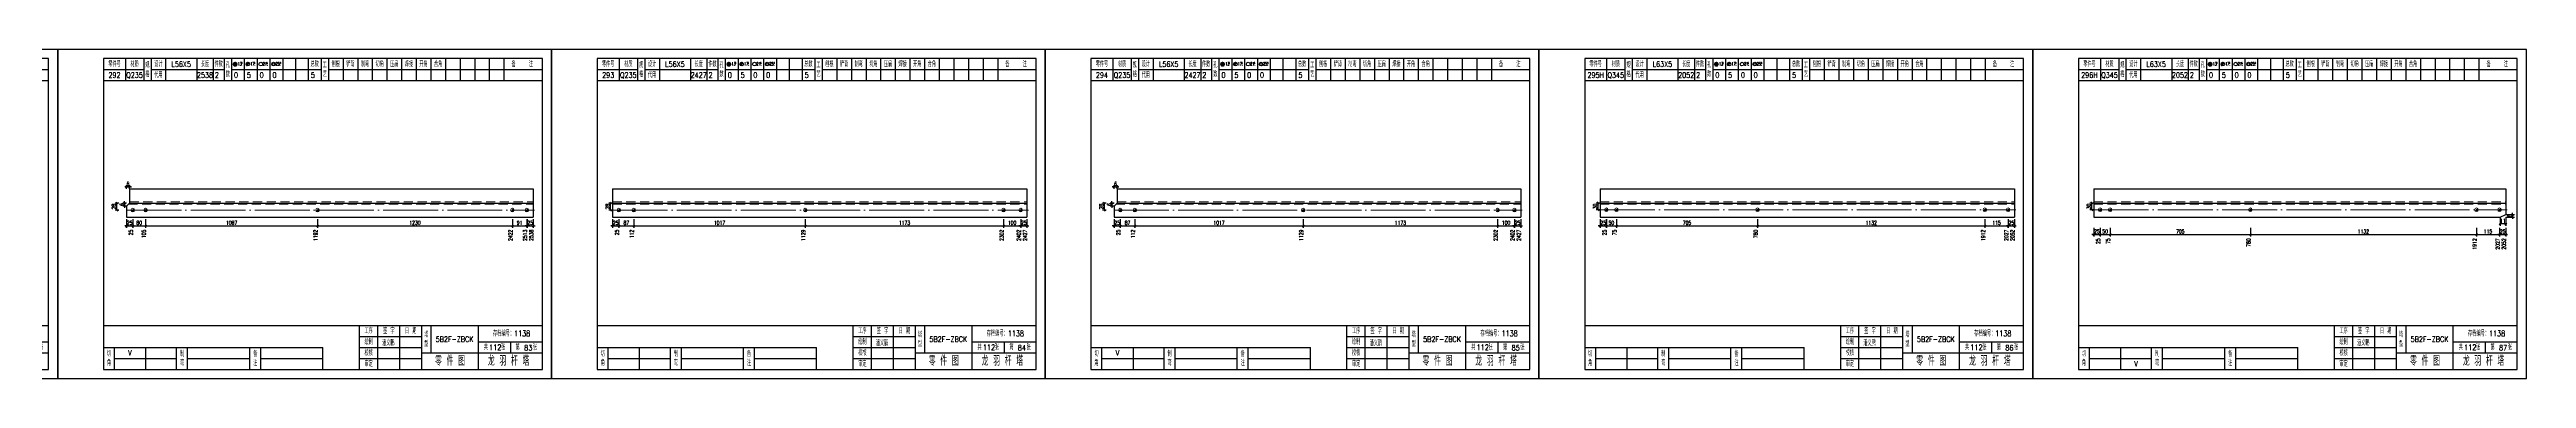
# Model space of a CAD drawing. Header units: millimetres. Extents: x 0 to 30240, y -10896 to -1348.
# Drawn here: x 22135 to 23490, y -2069 to -1889 of the extents above; entities that cross this region are included whole.
import ezdxf
from ezdxf.enums import TextEntityAlignment as Align

# ---------------------------------------------------------------- set-up
doc = ezdxf.new("R2010")
doc.units = ezdxf.units.MM
doc.header["$LTSCALE"] = 20
doc.header["$PDMODE"] = 1
doc.linetypes.add('DASHDOT2X', pattern=[1.75, 1.5, -0.125, 0, -0.125])
doc.linetypes.add('HIDDEN', pattern=[0.375, 0.25, -0.125])
for name, color, linetype, lineweight in [('1', 7, 'Continuous', 25), ('11', 3, 'Continuous', 13), ('2', 1, 'HIDDEN', 13), ('5', 1, 'Continuous', 13), ('7', 2, 'DASHDOT2X', 13)]:
    doc.layers.add(name, color=color, linetype=linetype, lineweight=lineweight)
doc.styles.get("Standard").update_dxf_attribs({"font": 'simplex', "width": 0.7, "bigfont": 'gbhzfs.shx'})
doc.styles.add('SYMBOL_TXT', font='txt.shx', dxfattribs={"width": 0.6})
doc.styles.add('TITLE_TXT', font='simplex.shx', dxfattribs={"width": 0.75, "height": 2.5, "bigfont": 'gbhzfs.shx'})
doc.dimstyles.get("Standard").update_dxf_attribs({"dimtxt": 2.1, "dimasz": 1, "dimexe": 1.05, "dimexo": 0, "dimgap": 0.63, "dimtad": 1, "dimzin": 0, "dimdsep": 46, "dimtxsty": 'standard', "dimblk": 'OBLIQUE', "dimblk1": 'OBLIQUE', "dimblk2": 'OBLIQUE', "dimcen": 0.09, "dimadec": 0, "dimazin": 0, "dimtfac": 1, "dimtdec": 1, "dimtix": 1, "dimtmove": 0, "dimatfit": 3, "dimfxl": 0, "dimtolj": 1, "dimtzin": 0, "dimarcsym": 0})
pattern_1 = [(0, (-3, 0), (0, 0.0125), [])]

# ---------------------------------------------------------------- blocks, each defined once
blk = doc.blocks.new('_Oblique')
at = {"color": 0, "linetype": 'ByBlock', "lineweight": -2}
blk.add_line((-0.5, -0.5), (0.5, 0.5), dxfattribs=at)
blk = doc.blocks.new('*D6264')
at = {"layer": '11', "color": 0, "lineweight": -2}
for p, q in [((23475.6, -1980.7), (23475.6, -1985.5)), ((23478.7, -1984.4), (23475.6, -1984.4)), ((23478.7, -1980.7), (23478.7, -1985.5))]:
    blk.add_line(p, q, dxfattribs=at)
at = {"layer": 'Defpoints', "color": 0}
for p in [(23475.6, -1980.7), (23475.6, -1984.4), (23478.7, -1980.7)]:
    blk.add_point(p, dxfattribs=at)
at = {"layer": '11', "color": 0, "lineweight": -2, "rotation": 180}
blk.add_blockref('_Oblique', (23475.6, -1984.4), dxfattribs=at)
at = {"layer": '11', "color": 0, "lineweight": -2}
blk.add_blockref('_Oblique', (23478.7, -1984.4), dxfattribs=at)
at = {"layer": '11', "color": 0, "insert": (23477.1, -1982.7), "char_height": 2.1, "attachment_point": 5}
blk.add_mtext('\\A1;11', dxfattribs=at)
blk = doc.blocks.new('*D6265')
at = {"layer": '11', "color": 0, "lineweight": -2}
for p, q in [((23478.7, -1979.3), (23483.4, -1979.3)), ((23478.7, -1980.7), (23483.4, -1980.7)), ((23482.4, -1979.3), (23482.4, -1978.3)), ((23482.4, -1979.3), (23482.4, -1980.7)), ((23482.4, -1980.7), (23482.4, -1981.7))]:
    blk.add_line(p, q, dxfattribs=at)
at = {"layer": 'Defpoints', "color": 0}
for p in [(23478.7, -1979.3), (23478.7, -1980.7), (23482.4, -1980.7)]:
    blk.add_point(p, dxfattribs=at)
at = {"layer": '11', "color": 0, "lineweight": -2}
for p, rotation in [((23482.4, -1979.3), 270), ((23482.4, -1980.7), 90)]:
    blk.add_blockref('_Oblique', p, dxfattribs=dict(at, rotation=rotation))
at = {"layer": '11', "color": 0, "insert": (23480.7, -1980), "char_height": 2.1, "attachment_point": 5, "rotation": 90}
blk.add_mtext('\\A1;6', dxfattribs=at)
blk = doc.blocks.new('*D6266')
at = {"layer": '11', "color": 0, "lineweight": -2}
for p, q in [((23475.3, -1990.2), (23474.3, -1990.2)), ((23475.3, -1986.5), (23475.3, -1991.2)), ((23475.3, -1990.2), (23478.7, -1990.2)), ((23478.7, -1986.5), (23478.7, -1991.2)), ((23478.7, -1990.2), (23479.7, -1990.2))]:
    blk.add_line(p, q, dxfattribs=at)
at = {"layer": 'Defpoints', "color": 0}
for p in [(23475.3, -1986.5), (23478.7, -1986.5), (23478.7, -1990.2)]:
    blk.add_point(p, dxfattribs=at)
at = {"layer": '11', "color": 0, "lineweight": -2}
blk.add_blockref('_Oblique', (23475.3, -1990.2), dxfattribs=at)
at = {"layer": '11', "color": 0, "lineweight": -2, "rotation": 180}
blk.add_blockref('_Oblique', (23478.7, -1990.2), dxfattribs=at)
at = {"layer": '11', "color": 0, "insert": (23477, -1988.5), "char_height": 2.1, "attachment_point": 5}
blk.add_mtext('\\A1;25', dxfattribs=at)
blk = doc.blocks.new('*D6271')
at = {"layer": '11', "color": 0, "lineweight": -2}
for p, q in [((23253.4, -1990.2), (23252.4, -1990.2)), ((23253.4, -1986.5), (23253.4, -1991.2)), ((23253.4, -1990.2), (23256.8, -1990.2)), ((23256.8, -1986.5), (23256.8, -1991.2)), ((23256.8, -1990.2), (23257.8, -1990.2))]:
    blk.add_line(p, q, dxfattribs=at)
at = {"layer": 'Defpoints', "color": 0}
for p in [(23253.4, -1986.5), (23256.8, -1986.5), (23256.8, -1990.2)]:
    blk.add_point(p, dxfattribs=at)
at = {"layer": '11', "color": 0, "lineweight": -2}
blk.add_blockref('_Oblique', (23253.4, -1990.2), dxfattribs=at)
at = {"layer": '11', "color": 0, "lineweight": -2, "rotation": 180}
blk.add_blockref('_Oblique', (23256.8, -1990.2), dxfattribs=at)
at = {"layer": '11', "color": 0, "insert": (23255.1, -1988.5), "char_height": 2.1, "attachment_point": 5}
blk.add_mtext('\\A1;25', dxfattribs=at)
blk = doc.blocks.new('M16')
for p, q in [((-0.7, -0.7), (0.7, 0.7)), ((-0.4, 0), (0.4, 0)), ((0, 0.4), (0, -0.4))]:
    blk.add_line(p, q)
blk.add_circle((0, 0), 1)
for radius in [0.8, 0.6, 0.4, 0.2]:
    blk.add_arc((0, 0), radius, 225, 45)
blk = doc.blocks.new('M12_HOLE')
h = blk.add_hatch()
h.set_pattern_fill('LINE', scale=0.1, style=0)
h.set_pattern_definition(pattern_1)
h.paths.add_polyline_path([(-5, 0, 1), (-1, 0, 1)])
at = {"color": 7}
blk.add_circle((-3, 0), 2, dxfattribs=at)
at = {"color": 7, "attachment_point": 1, "style": 'SYMBOL_TXT'}
for s, insert, char_height, width in [('13\\f??|b0|i0|c0|p54;.', (-0.1, 2.1), 3.5, 5.707), ('5', (3.7, 2.3), 1.8, 2.931)]:
    blk.add_mtext(s, dxfattribs=dict(at, insert=insert, char_height=char_height, width=width))
blk = doc.blocks.new('M16_HOLE')
h = blk.add_hatch()
h.set_pattern_fill('LINE', scale=0.1, style=0)
h.set_pattern_definition(pattern_1)
h.paths.add_polyline_path([(-1.6, 1.4, 0.668179), (-5, 0, 0.198912), (-4.4, -1.4)])
at = {"color": 7}
blk.add_circle((-3, 0), 2, dxfattribs=at)
at = {"color": 7, "attachment_point": 1, "style": 'SYMBOL_TXT'}
for s, insert, char_height, width in [('17.', (-0.4, 2.1), 3.5, 6.316), ('5', (3.6, 2.3), 1.8, 1.822)]:
    blk.add_mtext(s, dxfattribs=dict(at, insert=insert, char_height=char_height, width=width))
blk = doc.blocks.new('M20_HOLE')
at = {"color": 7}
blk.add_circle((-3, 0), 2, dxfattribs=at)
at = {"color": 7, "attachment_point": 1, "style": 'SYMBOL_TXT'}
for s, insert, char_height, width in [('21.', (-0.7, 2), 3.5, 6.074), ('5', (3.3, 2), 1.8, 1.458)]:
    blk.add_mtext(s, dxfattribs=dict(at, insert=insert, char_height=char_height, width=width))
blk = doc.blocks.new('M24_HOLE')
at = {"color": 7}
for radius in [2, 1.5]:
    blk.add_circle((-3, 0), radius, dxfattribs=at)
at = {"color": 7, "attachment_point": 1, "style": 'SYMBOL_TXT'}
for s, insert, char_height, width in [('25.', (-0.7, 2.1), 3.5, 2.429), ('5', (3.9, 2.3), 1.8, 1.944)]:
    blk.add_mtext(s, dxfattribs=dict(at, insert=insert, char_height=char_height, width=width))
blk = doc.blocks.new('JgCard')
for p, q in [((270, 180), (0, 180)), ((0, 180), (0, 0)), ((270, 0), (270, 180)), ((265, 175), (25, 175)), ((25, 175), (25, 5)), ((25, 169), (47, 169)), ((25, 163), (265, 163)), ((37, 175), (37, 163)), ((47, 175), (47, 163)), ((51, 175), (51, 163)), ((51, 169), (91, 169)), ((59, 175), (59, 163)), ((76, 175), (76, 163)), ((85, 175), (85, 163)), ((91, 175), (91, 163)), ((95, 175), (95, 163)), ((95, 169), (144, 169)), ((102, 175), (102, 163)), ((109, 175), (109, 163)), ((116, 175), (116, 163)), ((123, 175), (123, 163)), ((130, 175), (130, 163)), ((137, 175), (137, 163)), ((144, 175), (144, 163)), ((148, 175), (148, 163)), ((148, 169), (265, 169)), ((156, 175), (156, 163)), ((164, 175), (164, 163)), ((172, 175), (172, 163)), ((180, 175), (180, 163)), ((188, 175), (188, 163)), ((196, 175), (196, 163)), ((204, 175), (204, 163)), ((212, 175), (212, 163)), ((220, 175), (220, 163)), ((228, 175), (228, 163)), ((236, 175), (236, 163)), ((244, 175), (244, 163)), ((265, 5), (265, 175)), ((25, 29), (265, 29)), ((165, 5), (165, 29)), ((175, 5), (175, 29)), ((187, 5), (187, 29)), ((199, 5), (199, 29)), ((204, 29), (204, 14)), ((230, 5), (230, 29)), ((25, 17), (145, 17)), ((31, 5), (31, 17)), ((48, 17), (48, 5)), ((65, 5), (65, 17)), ((71, 5), (71, 17)), ((105, 5), (105, 17)), ((111, 5), (111, 17)), ((145, 5), (145, 17)), ((165, 23), (199, 23)), ((165, 17), (199, 17)), ((199, 14), (265, 14)), ((230, 20), (265, 20)), ((247.5, 20), (247.5, 14)), ((0, 0), (270, 0)), ((25, 5), (265, 5)), ((31, 11), (65, 11)), ((71, 11), (105, 11)), ((111, 11), (145, 11)), ((165, 11), (199, 11))]:
    blk.add_line(p, q)
blk.add_lwpolyline([(96, 172, -1), (98, 172, -1)], format="xyb", close=True)
blk.add_point((145, 96))
at = {"xscale": 0.5, "yscale": 0.5, "zscale": 0.5}
for name, p in [('M12_HOLE', (98.5, 172)), ('M16_HOLE', (105.5, 172)), ('M20_HOLE', (112.5, 172)), ('M24_HOLE', (119.5, 172))]:
    blk.add_blockref(name, p, dxfattribs=at)
at = {"style": 'TITLE_TXT', "width": 0.75}
for s, height, p in [('潘义鹏', 3, (177.4, 17.9)), ('存档编号：1138', 3.08, (238, 23.1)), ('龙 羽 杆 塔', 5, (235.2, 7))]:
    blk.add_text(s, height=height, dxfattribs=at).set_placement(p)
at = {"attachment_point": 5, "style": 'TITLE_TXT'}
for s, insert, char_height, width in [('零件号', (31, 172), 3, 15), ('材质', (42, 172), 3, 8), ('规格', (49, 169), 3, 4), ('设计', (55, 172), 3, 8), ('代用', (55, 166), 3, 8), ('长度', (80.5, 172), 3, 8), ('件数', (88, 172), 3, 6), ('孔数', (93, 169), 3, 4), ('总数', (140.5, 172), 3, 7), ('工\\P艺', (146, 169), 3, 4), ('刨根', (152, 172), 3, 8), ('铲背', (160, 172), 3, 8), ('制弯', (168, 172), 3, 8), ('切角', (176, 172), 3, 8), ('压扁', (184, 172), 3, 8), ('焊接', (192, 172), 3, 8), ('开角', (200, 172), 3, 8), ('合角', (208, 172), 3, 8), ('备    注', (254, 172), 3, 22), ('工序', (170, 26), 3, 10), ('签 字', (181, 26), 3, 12), ('日 期', (193, 26), 3, 12), ('切\\P角', (28, 11), 3, 6), ('制\\P弯', (68, 11), 3, 6), ('备\\P注', (108, 11), 3, 6), ('绘制', (170, 20), 3, 10), ('校核', (170, 14), 3, 10), ('塔\\P型', (201.5, 21.5), 3, 5), ('共    张', (238.8, 17), 3, 17.5), ('第    张', (256.2, 17), 3, 17.5), ('审定', (170, 8), 3, 10), ('零 件 图', (214.5, 9.5), 5, 31)]:
    blk.add_mtext(s, dxfattribs=dict(at, insert=insert, char_height=char_height, width=width))
blk = doc.blocks.new('*D6273')
at = {"layer": '11', "color": 0, "lineweight": -2}
for p, q in [((23206.6, -1985.5), (23205.6, -1985.5)), ((23206.6, -1981.8), (23206.6, -1986.5)), ((23206.6, -1985.5), (23210, -1985.5)), ((23210, -1981.8), (23210, -1986.5)), ((23210, -1985.5), (23211, -1985.5))]:
    blk.add_line(p, q, dxfattribs=at)
at = {"layer": 'Defpoints', "color": 0}
for p in [(23206.6, -1981.8), (23210, -1981.8), (23210, -1985.5)]:
    blk.add_point(p, dxfattribs=at)
at = {"layer": '11', "color": 0, "lineweight": -2}
blk.add_blockref('_Oblique', (23206.6, -1985.5), dxfattribs=at)
at = {"layer": '11', "color": 0, "lineweight": -2, "rotation": 180}
blk.add_blockref('_Oblique', (23210, -1985.5), dxfattribs=at)
at = {"layer": '11', "color": 0, "insert": (23208.3, -1983.8), "char_height": 2.1, "attachment_point": 5}
blk.add_mtext('\\A1;25', dxfattribs=at)
blk = doc.blocks.new('*D6278')
at = {"layer": '11', "color": 0, "lineweight": -2}
for p, q in [((22983.4, -1985.5), (22982.4, -1985.5)), ((22983.4, -1981.8), (22983.4, -1986.5)), ((22983.4, -1985.5), (22986.8, -1985.5)), ((22986.8, -1981.8), (22986.8, -1986.5)), ((22986.8, -1985.5), (22987.8, -1985.5))]:
    blk.add_line(p, q, dxfattribs=at)
at = {"layer": 'Defpoints', "color": 0}
for p in [(22983.4, -1981.8), (22986.8, -1981.8), (22986.8, -1985.5)]:
    blk.add_point(p, dxfattribs=at)
at = {"layer": '11', "color": 0, "lineweight": -2}
blk.add_blockref('_Oblique', (22983.4, -1985.5), dxfattribs=at)
at = {"layer": '11', "color": 0, "lineweight": -2, "rotation": 180}
blk.add_blockref('_Oblique', (22986.8, -1985.5), dxfattribs=at)
at = {"layer": '11', "color": 0, "insert": (22985.1, -1983.8), "char_height": 2.1, "attachment_point": 5}
blk.add_mtext('\\A1;25', dxfattribs=at)
blk = doc.blocks.new('*D6280')
at = {"layer": '11', "color": 0, "lineweight": -2}
for p, q in [((22717.6, -1973), (22715.5, -1973)), ((22717.6, -1974.6), (22715.5, -1974.6)), ((22716.5, -1973), (22716.5, -1972)), ((22716.5, -1973), (22716.5, -1974.6)), ((22716.5, -1974.6), (22716.5, -1975.6))]:
    blk.add_line(p, q, dxfattribs=at)
at = {"layer": 'Defpoints', "color": 0}
for p in [(22716.5, -1974.6), (22717.6, -1973), (22717.6, -1974.6)]:
    blk.add_point(p, dxfattribs=at)
at = {"layer": '11', "color": 0, "lineweight": -2}
for p, rotation in [((22716.5, -1973), 270), ((22716.5, -1974.6), 90)]:
    blk.add_blockref('_Oblique', p, dxfattribs=dict(at, rotation=rotation))
at = {"layer": '11', "color": 0, "insert": (22714.9, -1973.8), "char_height": 2.1, "attachment_point": 5, "rotation": 90}
blk.add_mtext('\\A1;6', dxfattribs=at)
blk = doc.blocks.new('*D6281')
at = {"layer": '11', "color": 0, "lineweight": -2}
for p, q in [((22717.6, -1965.2), (22717.6, -1963.1)), ((22719.3, -1965.2), (22719.3, -1963.1)), ((22717.6, -1964.1), (22716.6, -1964.1)), ((22717.6, -1964.1), (22719.3, -1964.1)), ((22719.3, -1964.1), (22720.3, -1964.1))]:
    blk.add_line(p, q, dxfattribs=at)
at = {"layer": 'Defpoints', "color": 0}
for p in [(22717.6, -1965.2), (22719.3, -1964.1), (22719.3, -1965.2)]:
    blk.add_point(p, dxfattribs=at)
at = {"layer": '11', "color": 0, "lineweight": -2}
blk.add_blockref('_Oblique', (22717.6, -1964.1), dxfattribs=at)
at = {"layer": '11', "color": 0, "lineweight": -2, "rotation": 180}
blk.add_blockref('_Oblique', (22719.3, -1964.1), dxfattribs=at)
at = {"layer": '11', "color": 0, "insert": (22718.4, -1962.5), "char_height": 2.1, "attachment_point": 5}
blk.add_mtext('\\A1;6', dxfattribs=at)
blk = doc.blocks.new('*D6282')
at = {"layer": '11', "color": 0, "lineweight": -2}
for p, q in [((22936.6, -1985.5), (22935.6, -1985.5)), ((22936.6, -1981.8), (22936.6, -1986.5)), ((22936.6, -1985.5), (22940, -1985.5)), ((22940, -1981.8), (22940, -1986.5)), ((22940, -1985.5), (22941, -1985.5))]:
    blk.add_line(p, q, dxfattribs=at)
at = {"layer": 'Defpoints', "color": 0}
for p in [(22936.6, -1981.8), (22940, -1981.8), (22940, -1985.5)]:
    blk.add_point(p, dxfattribs=at)
at = {"layer": '11', "color": 0, "lineweight": -2}
blk.add_blockref('_Oblique', (22936.6, -1985.5), dxfattribs=at)
at = {"layer": '11', "color": 0, "lineweight": -2, "rotation": 180}
blk.add_blockref('_Oblique', (22940, -1985.5), dxfattribs=at)
at = {"layer": '11', "color": 0, "insert": (22938.3, -1983.8), "char_height": 2.1, "attachment_point": 5}
blk.add_mtext('\\A1;25', dxfattribs=at)
blk = doc.blocks.new('*D6287')
at = {"layer": '11', "color": 0, "lineweight": -2}
for p, q in [((22717.6, -1985.5), (22716.6, -1985.5)), ((22717.6, -1981.8), (22717.6, -1986.5)), ((22717.6, -1985.5), (22721, -1985.5)), ((22721, -1981.8), (22721, -1986.5)), ((22721, -1985.5), (22722, -1985.5))]:
    blk.add_line(p, q, dxfattribs=at)
at = {"layer": 'Defpoints', "color": 0}
for p in [(22717.6, -1981.8), (22721, -1981.8), (22721, -1985.5)]:
    blk.add_point(p, dxfattribs=at)
at = {"layer": '11', "color": 0, "lineweight": -2}
blk.add_blockref('_Oblique', (22717.6, -1985.5), dxfattribs=at)
at = {"layer": '11', "color": 0, "lineweight": -2, "rotation": 180}
blk.add_blockref('_Oblique', (22721, -1985.5), dxfattribs=at)
at = {"layer": '11', "color": 0, "insert": (22719.3, -1983.8), "char_height": 2.1, "attachment_point": 5}
blk.add_mtext('\\A1;25', dxfattribs=at)
blk = doc.blocks.new('*D6289')
at = {"layer": '11', "color": 0, "lineweight": -2}
for p, q in [((22666.6, -1985.5), (22665.6, -1985.5)), ((22666.6, -1981.8), (22666.6, -1986.5)), ((22666.6, -1985.5), (22670, -1985.5)), ((22670, -1981.8), (22670, -1986.5)), ((22670, -1985.5), (22671, -1985.5))]:
    blk.add_line(p, q, dxfattribs=at)
at = {"layer": 'Defpoints', "color": 0}
for p in [(22666.6, -1981.8), (22670, -1981.8), (22670, -1985.5)]:
    blk.add_point(p, dxfattribs=at)
at = {"layer": '11', "color": 0, "lineweight": -2}
blk.add_blockref('_Oblique', (22666.6, -1985.5), dxfattribs=at)
at = {"layer": '11', "color": 0, "lineweight": -2, "rotation": 180}
blk.add_blockref('_Oblique', (22670, -1985.5), dxfattribs=at)
at = {"layer": '11', "color": 0, "insert": (22668.3, -1983.8), "char_height": 2.1, "attachment_point": 5}
blk.add_mtext('\\A1;25', dxfattribs=at)
blk = doc.blocks.new('*D6294')
at = {"layer": '11', "color": 0, "lineweight": -2}
for p, q in [((22443.4, -1985.5), (22442.4, -1985.5)), ((22443.4, -1981.8), (22443.4, -1986.5)), ((22443.4, -1985.5), (22446.8, -1985.5)), ((22446.8, -1981.8), (22446.8, -1986.5)), ((22446.8, -1985.5), (22447.8, -1985.5))]:
    blk.add_line(p, q, dxfattribs=at)
at = {"layer": 'Defpoints', "color": 0}
for p in [(22443.4, -1981.8), (22446.8, -1981.8), (22446.8, -1985.5)]:
    blk.add_point(p, dxfattribs=at)
at = {"layer": '11', "color": 0, "lineweight": -2}
blk.add_blockref('_Oblique', (22443.4, -1985.5), dxfattribs=at)
at = {"layer": '11', "color": 0, "lineweight": -2, "rotation": 180}
blk.add_blockref('_Oblique', (22446.8, -1985.5), dxfattribs=at)
at = {"layer": '11', "color": 0, "insert": (22445.1, -1983.8), "char_height": 2.1, "attachment_point": 5}
blk.add_mtext('\\A1;25', dxfattribs=at)
blk = doc.blocks.new('*D6296')
at = {"layer": '11', "color": 0, "lineweight": -2}
for p, q in [((22177.6, -1973), (22175.5, -1973)), ((22177.6, -1974.6), (22175.5, -1974.6)), ((22176.5, -1973), (22176.5, -1972)), ((22176.5, -1973), (22176.5, -1974.6)), ((22176.5, -1974.6), (22176.5, -1975.6))]:
    blk.add_line(p, q, dxfattribs=at)
at = {"layer": 'Defpoints', "color": 0}
for p in [(22176.5, -1974.6), (22177.6, -1973), (22177.6, -1974.6)]:
    blk.add_point(p, dxfattribs=at)
at = {"layer": '11', "color": 0, "lineweight": -2}
for p, rotation in [((22176.5, -1973), 270), ((22176.5, -1974.6), 90)]:
    blk.add_blockref('_Oblique', p, dxfattribs=dict(at, rotation=rotation))
at = {"layer": '11', "color": 0, "insert": (22174.9, -1973.8), "char_height": 2.1, "attachment_point": 5, "rotation": 90}
blk.add_mtext('\\A1;6', dxfattribs=at)
blk = doc.blocks.new('*D6297')
at = {"layer": '11', "color": 0, "lineweight": -2}
for p, q in [((22177.6, -1965.2), (22177.6, -1963.1)), ((22179.3, -1965.2), (22179.3, -1963.1)), ((22177.6, -1964.1), (22176.6, -1964.1)), ((22177.6, -1964.1), (22179.3, -1964.1)), ((22179.3, -1964.1), (22180.3, -1964.1))]:
    blk.add_line(p, q, dxfattribs=at)
at = {"layer": 'Defpoints', "color": 0}
for p in [(22177.6, -1965.2), (22179.3, -1964.1), (22179.3, -1965.2)]:
    blk.add_point(p, dxfattribs=at)
at = {"layer": '11', "color": 0, "lineweight": -2}
blk.add_blockref('_Oblique', (22177.6, -1964.1), dxfattribs=at)
at = {"layer": '11', "color": 0, "lineweight": -2, "rotation": 180}
blk.add_blockref('_Oblique', (22179.3, -1964.1), dxfattribs=at)
at = {"layer": '11', "color": 0, "insert": (22178.4, -1962.5), "char_height": 2.1, "attachment_point": 5}
blk.add_mtext('\\A1;6', dxfattribs=at)
blk = doc.blocks.new('*D6298')
at = {"layer": '11', "color": 0, "lineweight": -2}
for p, q in [((22396.6, -1985.5), (22395.6, -1985.5)), ((22396.6, -1981.8), (22396.6, -1986.5)), ((22396.6, -1985.5), (22400, -1985.5)), ((22400, -1981.8), (22400, -1986.5)), ((22400, -1985.5), (22401, -1985.5))]:
    blk.add_line(p, q, dxfattribs=at)
at = {"layer": 'Defpoints', "color": 0}
for p in [(22396.6, -1981.8), (22400, -1981.8), (22400, -1985.5)]:
    blk.add_point(p, dxfattribs=at)
at = {"layer": '11', "color": 0, "lineweight": -2}
blk.add_blockref('_Oblique', (22396.6, -1985.5), dxfattribs=at)
at = {"layer": '11', "color": 0, "lineweight": -2, "rotation": 180}
blk.add_blockref('_Oblique', (22400, -1985.5), dxfattribs=at)
at = {"layer": '11', "color": 0, "insert": (22398.3, -1983.8), "char_height": 2.1, "attachment_point": 5}
blk.add_mtext('\\A1;25', dxfattribs=at)
blk = doc.blocks.new('*D6303')
at = {"layer": '11', "color": 0, "lineweight": -2}
for p, q in [((22177.6, -1985.5), (22176.6, -1985.5)), ((22177.6, -1981.8), (22177.6, -1986.5)), ((22177.6, -1985.5), (22181, -1985.5)), ((22181, -1981.8), (22181, -1986.5)), ((22181, -1985.5), (22182, -1985.5))]:
    blk.add_line(p, q, dxfattribs=at)
at = {"layer": 'Defpoints', "color": 0}
for p in [(22177.6, -1981.8), (22181, -1981.8), (22181, -1985.5)]:
    blk.add_point(p, dxfattribs=at)
at = {"layer": '11', "color": 0, "lineweight": -2}
blk.add_blockref('_Oblique', (22177.6, -1985.5), dxfattribs=at)
at = {"layer": '11', "color": 0, "lineweight": -2, "rotation": 180}
blk.add_blockref('_Oblique', (22181, -1985.5), dxfattribs=at)
at = {"layer": '11', "color": 0, "insert": (22179.3, -1983.8), "char_height": 2.1, "attachment_point": 5}
blk.add_mtext('\\A1;25', dxfattribs=at)

msp = doc.modelspace()

# ---------------------------------------------------------------- linework, layer by layer
at = {"layer": '1'}
for p, q in [((22179.251, -1972.966), (22177.6, -1974.631)), ((22177.6, -1974.631), (22177.6, -1980.736)), ((22179.251, -1965.196), (22400, -1965.196)), ((22179.251, -1965.196), (22179.251, -1972.272)), ((22179.251, -1972.272), (22179.251, -1972.966)), ((22179.251, -1972.966), (22400, -1972.966)), ((22400, -1965.196), (22400, -1980.736)), ((22443.4, -1965.196), (22670, -1965.196)), ((22443.4, -1965.196), (22443.4, -1980.736)), ((22443.4, -1972.966), (22670, -1972.966)), ((22670, -1965.196), (22670, -1980.736)), ((22719.251, -1972.966), (22717.6, -1974.631)), ((22717.6, -1974.631), (22717.6, -1980.736)), ((22719.251, -1965.196), (22940, -1965.196)), ((22719.251, -1965.196), (22719.251, -1972.272)), ((22719.251, -1972.272), (22719.251, -1972.966)), ((22719.251, -1972.966), (22940, -1972.966)), ((22940, -1965.196), (22940, -1980.736)), ((22983.4, -1965.196), (23210, -1965.196)), ((22983.4, -1965.196), (22983.4, -1980.736)), ((22983.4, -1972.966), (23210, -1972.966)), ((23210, -1965.196), (23210, -1980.736)), ((23253.4, -1965.196), (23478.7, -1965.196)), ((23253.4, -1965.196), (23253.4, -1980.736)), ((23253.4, -1972.966), (23478.7, -1972.966)), ((23478.7, -1965.196), (23478.7, -1972.966)), ((23478.7, -1972.966), (23478.7, -1979.256)), ((22177.6, -1980.736), (22400, -1980.736)), ((22443.4, -1980.736), (22670, -1980.736)), ((22717.6, -1980.736), (22940, -1980.736)), ((22983.4, -1980.736), (23210, -1980.736)), ((23253.4, -1980.736), (23475.594, -1980.736)), ((23475.594, -1980.736), (23478.7, -1979.256))]:
    msp.add_line(p, q, dxfattribs=at)
at = {"layer": '2'}
for p, q in [((22178.563, -1973.66), (22400, -1973.66)), ((22179.251, -1972.272), (22400, -1972.272)), ((22443.4, -1972.272), (22670, -1972.272)), ((22443.4, -1973.66), (22670, -1973.66)), ((22718.563, -1973.66), (22940, -1973.66)), ((22719.251, -1972.272), (22940, -1972.272)), ((22983.4, -1972.349), (23210, -1972.349)), ((22983.4, -1973.582), (23210, -1973.582)), ((23253.4, -1972.349), (23478.7, -1972.349)), ((23253.4, -1973.582), (23478.7, -1973.582))]:
    msp.add_line(p, q, dxfattribs=at)
at = {"layer": '7'}
for p, q in [((22177.6, -1976.851), (22400.76, -1976.851)), ((22443.4, -1976.851), (22670.76, -1976.851)), ((22717.6, -1976.851), (22940.76, -1976.851)), ((22983.4, -1976.666), (23210.76, -1976.666)), ((23253.4, -1976.666), (23479.46, -1976.666))]:
    msp.add_line(p, q, dxfattribs=at)

# ---------------------------------------------------------------- block references
at = {"layer": '1'}
for p in [(21870, -2068.966), (22140, -2068.966), (22410, -2068.966), (22680, -2068.966), (22950, -2068.966), (23220, -2068.966)]:
    msp.add_blockref('JgCard', p, dxfattribs=at)
at = {"layer": '5'}
for p in [(22181.04, -1976.851), (22188.05, -1976.851), (22282.048, -1976.851), (22388.586, -1976.851), (22396.56, -1976.851), (22446.84, -1976.851), (22454.962, -1976.851), (22548.802, -1976.851), (22657.224, -1976.851), (22666.56, -1976.851), (22721.04, -1976.851), (22729.012, -1976.851), (22821.048, -1976.851), (22927.397, -1976.851), (22936.56, -1976.851), (22986.84, -1976.666), (22992.36, -1976.666), (23069.516, -1976.666), (23193.863, -1976.666), (23206.56, -1976.666), (23256.84, -1976.666), (23262.328, -1976.666), (23339.021, -1976.666), (23462.636, -1976.666), (23475.26, -1976.666)]:
    msp.add_blockref('M16', p, dxfattribs=at)

# ---------------------------------------------------------------- texts
at = {"style": 'TITLE_TXT', "width": 0.75}
for s, p in [('112', (22375.855, -2053.439)), ('83', (22395.003, -2053.654)), ('112', (22645.855, -2053.439)), ('84', (22665.003, -2053.654)), ('112', (22915.855, -2053.439)), ('85', (22935.003, -2053.654)), ('112', (23185.855, -2053.439)), ('86', (23205.003, -2053.654)), ('112', (23455.855, -2053.439)), ('87', (23475.003, -2053.654))]:
    msp.add_text(s, height=3, dxfattribs=at).set_placement(p)
at = {"layer": '1', "width": 0.7}
for s, p in [('L56X5', (22207.5, -1896.966)), ('L56X5', (22477.5, -1896.966)), ('L56X5', (22747.5, -1896.966)), ('L63X5', (23017.5, -1896.966)), ('L63X5', (23287.5, -1896.966)), ('292', (22171, -1902.966)), ('Q235', (22182, -1902.966)), ('2538', (22220.5, -1902.966)), ('2', (22227, -1902.966)), ('0', (22237.5, -1902.966)), ('5', (22244.5, -1902.966)), ('0', (22251.5, -1902.966)), ('0', (22258.5, -1902.966)), ('5', (22279.5, -1902.966)), ('293', (22441, -1902.966)), ('Q235', (22452, -1902.966)), ('2427', (22490.5, -1902.966)), ('2', (22497, -1902.966)), ('0', (22507.5, -1902.966)), ('5', (22514.5, -1902.966)), ('0', (22521.5, -1902.966)), ('0', (22528.5, -1902.966)), ('5', (22549.5, -1902.966)), ('294', (22711, -1902.966)), ('Q235', (22722, -1902.966)), ('2427', (22760.5, -1902.966)), ('2', (22767, -1902.966)), ('0', (22777.5, -1902.966)), ('5', (22784.5, -1902.966)), ('0', (22791.5, -1902.966)), ('0', (22798.5, -1902.966)), ('5', (22819.5, -1902.966)), ('295H', (22981, -1902.966)), ('Q345', (22992, -1902.966)), ('2052', (23030.5, -1902.966)), ('2', (23037, -1902.966)), ('0', (23047.5, -1902.966)), ('5', (23054.5, -1902.966)), ('0', (23061.5, -1902.966)), ('0', (23068.5, -1902.966)), ('5', (23089.5, -1902.966)), ('296H', (23251, -1902.966)), ('Q345', (23262, -1902.966)), ('2052', (23300.5, -1902.966)), ('2', (23307, -1902.966)), ('0', (23317.5, -1902.966)), ('5', (23324.5, -1902.966)), ('0', (23331.5, -1902.966)), ('0', (23338.5, -1902.966)), ('5', (23359.5, -1902.966)), ('V', (22179.5, -2054.966)), ('V', (22719.5, -2054.966)), ('V', (23276.5, -2060.966))]:
    msp.add_text(s, height=3, dxfattribs=at).set_placement(p, align=Align.MIDDLE_CENTER)
for s, p in [('25', (22181.04, -1987.561)), ('105', (22188.074, -1987.561)), ('1192', (22282.03, -1987.561)), ('2422', (22388.603, -1987.561)), ('2513', (22396.574, -1987.561)), ('2538', (22400, -1987.561)), ('25', (22446.84, -1987.561)), ('112', (22454.949, -1987.561)), ('1129', (22548.756, -1987.561)), ('2302', (22657.22, -1987.561)), ('2402', (22666.588, -1987.561)), ('2427', (22670, -1987.561)), ('25', (22721.04, -1987.561)), ('112', (22728.999, -1987.561)), ('1129', (22821.004, -1987.561)), ('2302', (22927.393, -1987.561)), ('2402', (22936.588, -1987.561)), ('2427', (22940, -1987.561)), ('25', (22986.84, -1987.561)), ('75', (22992.36, -1987.561)), ('780', (23069.556, -1987.561)), ('1912', (23193.911, -1987.561)), ('2027', (23206.619, -1987.561)), ('2052', (23210, -1987.561)), ('25', (23256.84, -1992.286)), ('75', (23262.328, -1992.286)), ('780', (23339.067, -1992.286)), ('1912', (23462.687, -1992.286)), ('2027', (23475.329, -1992.286)), ('2052', (23478.7, -1992.286))]:
    msp.add_text(s, height=2.1, rotation=90, dxfattribs=at).set_placement(p, align=Align.RIGHT)
at = {"layer": '1', "char_height": 3, "width": 26, "attachment_point": 5}
for insert in [(22357, -2047.466), (22627, -2047.466), (22897, -2047.466), (23167, -2047.466), (23437, -2047.466)]:
    msp.add_mtext('5B2F-ZBCK', dxfattribs=dict(at, insert=insert))

# ---------------------------------------------------------------- dimensions: what is measured, and where the dimension line sits
at = {"layer": '1'}
for base, p1, p2, text in [((22172.35, -1972.966), (22173.35, -1976.851), (22173.35, -1972.966), '28'), ((22442.35, -1972.966), (22443.35, -1976.851), (22443.35, -1972.966), '28'), ((22712.35, -1972.966), (22713.35, -1976.851), (22713.35, -1972.966), '28'), ((22982.35, -1972.966), (22983.35, -1976.666), (22983.35, -1972.966), '30'), ((23252.35, -1972.966), (23253.35, -1976.666), (23253.35, -1972.966), '30')]:
    msp.add_linear_dim(base=base, p1=p1, p2=p2, angle=90, text=text, dimstyle='standard', dxfattribs=at).render()
at = {"layer": '11'}
for base, p1, p2, text, picture, middle in [((22179.251, -1964.146), (22177.6, -1965.196), (22179.251, -1965.196), '6', '*D6297', (22178.426, -1962.466)), ((22719.251, -1964.146), (22717.6, -1965.196), (22719.251, -1965.196), '6', '*D6281', (22718.426, -1962.466)), ((22181.04, -1985.461), (22177.6, -1981.786), (22181.04, -1981.786), '25', '*D6303', (22179.32, -1983.781)), ((22400, -1985.461), (22396.56, -1981.786), (22400, -1981.786), '25', '*D6298', (22398.28, -1983.781)), ((22446.84, -1985.461), (22443.4, -1981.786), (22446.84, -1981.786), '25', '*D6294', (22445.12, -1983.781)), ((22670, -1985.461), (22666.56, -1981.786), (22670, -1981.786), '25', '*D6289', (22668.28, -1983.781)), ((22721.04, -1985.461), (22717.6, -1981.786), (22721.04, -1981.786), '25', '*D6287', (22719.32, -1983.781)), ((22940, -1985.461), (22936.56, -1981.786), (22940, -1981.786), '25', '*D6282', (22938.28, -1983.781)), ((22986.84, -1985.461), (22983.4, -1981.786), (22986.84, -1981.786), '25', '*D6278', (22985.12, -1983.781)), ((23210, -1985.461), (23206.56, -1981.786), (23210, -1981.786), '25', '*D6273', (23208.28, -1983.781)), ((23256.84, -1990.186), (23253.4, -1986.511), (23256.84, -1986.511), '25', '*D6271', (23255.12, -1988.506)), ((23478.7, -1990.186), (23475.26, -1986.511), (23478.7, -1986.511), '25', '*D6266', (23476.98, -1988.506)), ((23475.594, -1984.411), (23478.7, -1980.736), (23475.594, -1980.736), '11', '*D6264', (23477.147, -1982.731))]:
    dim = msp.add_linear_dim(base=base, p1=p1, p2=p2, text=text, dimstyle='standard', dxfattribs=at)
    dim.commit()
    dim.dimension.update_dxf_attribs({"geometry": picture, "text_midpoint": middle})
for base, p1, p2, picture, middle in [((22176.55, -1974.631), (22177.6, -1972.966), (22177.6, -1974.631), '*D6296', (22174.87, -1973.798)), ((22716.55, -1974.631), (22717.6, -1972.966), (22717.6, -1974.631), '*D6280', (22714.87, -1973.798)), ((23482.375, -1980.736), (23478.7, -1979.256), (23478.7, -1980.736), '*D6265', (23480.695, -1979.996))]:
    dim = msp.add_linear_dim(base=base, p1=p1, p2=p2, angle=90, text='6', dimstyle='standard', dxfattribs=at)
    dim.commit()
    dim.dimension.update_dxf_attribs({"geometry": picture, "text_midpoint": middle})
for base, p1, p2, text in [((22188.05, -1985.461), (22181.04, -1981.786), (22188.05, -1981.786), '80'), ((22282.048, -1985.461), (22188.05, -1981.786), (22282.048, -1981.786), '1087'), ((22388.586, -1985.461), (22282.048, -1981.786), (22388.586, -1981.786), '1230'), ((22396.56, -1985.461), (22388.586, -1981.786), (22396.56, -1981.786), '91'), ((22454.962, -1985.461), (22446.84, -1981.786), (22454.962, -1981.786), '87'), ((22548.802, -1985.461), (22454.962, -1981.786), (22548.802, -1981.786), '1017'), ((22657.224, -1985.461), (22548.802, -1981.786), (22657.224, -1981.786), '1173'), ((22666.56, -1985.461), (22657.224, -1981.786), (22666.56, -1981.786), '100'), ((22729.012, -1985.461), (22721.04, -1981.786), (22729.012, -1981.786), '87'), ((22821.048, -1985.461), (22729.012, -1981.786), (22821.048, -1981.786), '1017'), ((22927.397, -1985.461), (22821.048, -1981.786), (22927.397, -1981.786), '1173'), ((22936.56, -1985.461), (22927.397, -1981.786), (22936.56, -1981.786), '100'), ((22992.36, -1985.461), (22986.84, -1981.786), (22992.36, -1981.786), '50'), ((23069.516, -1985.461), (22992.36, -1981.786), (23069.516, -1981.786), '705'), ((23193.863, -1985.461), (23069.516, -1981.786), (23193.863, -1981.786), '1132'), ((23206.56, -1985.461), (23193.863, -1981.786), (23206.56, -1981.786), '115'), ((23262.328, -1990.186), (23256.84, -1986.511), (23262.328, -1986.511), '50'), ((23339.021, -1990.186), (23262.328, -1986.511), (23339.021, -1986.511), '705'), ((23462.636, -1990.186), (23339.021, -1986.511), (23462.636, -1986.511), '1132'), ((23475.26, -1990.186), (23462.636, -1986.511), (23475.26, -1986.511), '115')]:
    msp.add_linear_dim(base=base, p1=p1, p2=p2, text=text, dimstyle='standard', dxfattribs=at).render()

doc.saveas('drawing.dxf')
